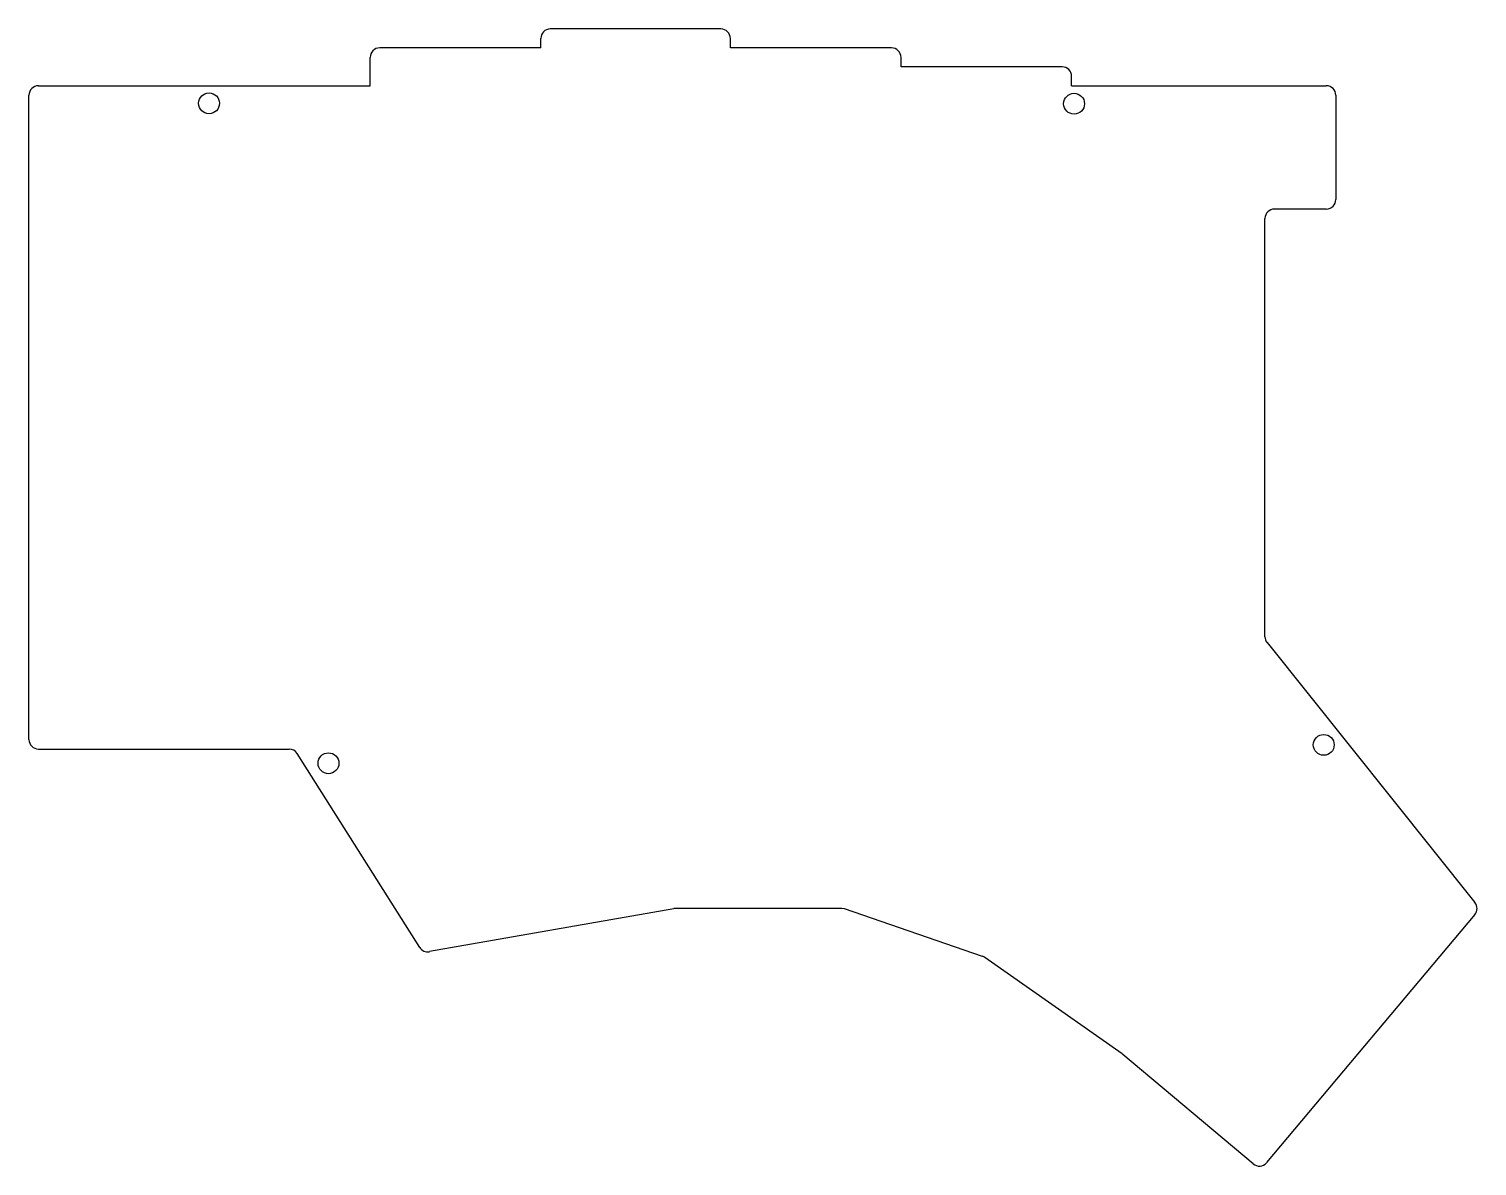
# Model space of a CAD drawing. Header units: millimetres. Extents: x 90 to 243, y -154 to -34.
import ezdxf

# ---------------------------------------------------------------- set-up
doc = ezdxf.new("R2010")
doc.units = ezdxf.units.MM

msp = doc.modelspace()

# ---------------------------------------------------------------- linework, layer by layer
for p, q in [((163, -33.5), (145, -33.5)), ((144, -35.5), (144, -34.5)), ((164, -35.5), (164, -34.5)), ((126, -39.5), (126, -36.5)), ((144, -35.5), (127, -35.5)), ((181, -35.5), (164, -35.5)), ((182, -37.5), (182, -36.5)), ((199, -37.5), (182, -37.5)), ((91, -39.5), (126, -39.5)), ((200, -39.5), (200, -38.5)), ((200, -39.5), (226.87, -39.5)), ((90, -108.5), (90, -40.5)), ((227.87, -40.5), (227.87, -51.51)), ((226.87, -52.51), (221.4, -52.51)), ((220.4, -97.65), (220.4, -53.51)), ((220.62, -98.27), (242.55, -125.7)), ((91, -109.5), (117.45, -109.5)), ((131.22, -130.43), (118.29, -109.97)), ((158.02, -126.35), (132.24, -130.88)), ((175.71, -126.33), (158.2, -126.33)), ((176.04, -126.38), (175.71, -126.33)), ((190.6, -131.38), (176.04, -126.38)), ((242.54, -126.97), (220.57, -153.15)), ((205.33, -141.68), (190.85, -131.5)), ((219.16, -153.28), (205.4, -141.73))]:
    msp.add_line(p, q)
for centre in [(109, -41.35), (200.26, -41.39), (226.6, -109.06), (121.6, -111)]:
    msp.add_circle(centre, 1.1)
for centre, start, end in [((145, -34.5), 90, 180), ((163, -34.5), 0, 90), ((127, -36.5), 90, 180), ((181, -36.5), 0, 90), ((199, -38.5), 0, 90), ((91, -40.5), 90, 180), ((226.87, -40.5), 0, 90), ((226.87, -51.51), 270, 0), ((221.4, -53.51), 90, 180), ((221.4, -97.65), 180, 218.6485), ((91, -108.5), 180, 270), ((117.45, -110.5), 32.2808, 90), ((158.2, -127.33), 90, 99.9749), ((241.77, -126.33), 320, 38.6485), ((132.07, -129.9), 212.2808, 279.9749), ((190.28, -132.32), 54.9065, 71.0557), ((204.76, -142.5), 50, 54.9065), ((219.8, -152.51), 230, 320)]:
    msp.add_arc(centre, 1, start, end)

doc.saveas('drawing.dxf')
